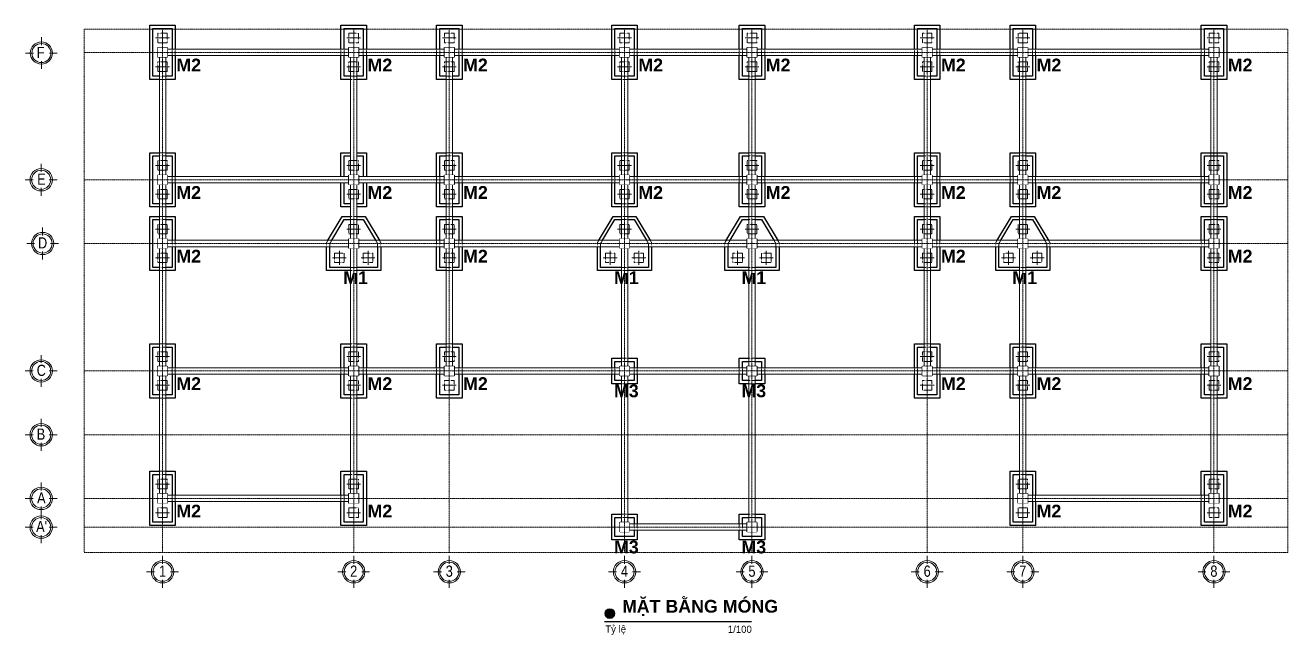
# Model space of a CAD drawing. Extents: x -79995 to 347433, y -157641 to 104789.
# Drawn here: x 163919 to 203545, y 28209 to 47338 of the extents above; entities that cross this region are included whole.
import ezdxf
from ezdxf.enums import TextEntityAlignment as Align

# ---------------------------------------------------------------- set-up
doc = ezdxf.new("R2010")
doc.units = 0
doc.set_wipeout_variables(frame=1)
for name, pattern in [('ACAD_ISO02W100', [15, 12, -3]), ('ACAD_ISO10W100', [18, 12, -3, 0, -3]), ('HIDDEN2', [0.1875, 0.125, -0.0625])]:
    doc.linetypes.add(name, pattern=pattern)
for name, color, linetype, lineweight in [('00-DAM', 3, 'CONTINUOUS', 9), ('TEN TRUC', 3, 'CONTINUOUS', 18), ('TEXT NHỎ KC Dim - Ghi chú', 3, 'CONTINUOUS', 18), ('TRUC', 24, 'CONTINUOUS', 0), ('Wipout', 211, 'CONTINUOUS', 0)]:
    doc.layers.add(name, color=color, linetype=linetype, lineweight=lineweight)
for name, color, linetype in [('DIM', 1, 'CONTINUOUS'), ('TAGS', 60, 'CONTINUOUS'), ('TEXT', 7, 'CONTINUOUS')]:
    doc.layers.add(name, color=color, linetype=linetype)
doc.styles.add('SWISS-CONDENSE', font='')
doc.styles.add('VNI-HELVE-CONDENSEN', font='')
doc.styles.get('SWISS-CONDENSE').set_extended_font_data('VNI-Swiss-Condense')
doc.styles.get('VNI-HELVE-CONDENSEN').set_extended_font_data('VNI-Helve-Condense')

# ---------------------------------------------------------------- blocks, each defined once
blk = doc.blocks.new('A$C206177D3')
at = {"layer": 'TEN TRUC', "ltscale": 1000}
for p, q in [((-37, 240), (-37, 490)), ((-287, -10), (-537, -10)), ((-37, -510), (-37, -260)), ((463, -10), (213, -10))]:
    blk.add_line(p, q, dxfattribs=at)
blk.add_circle((-37, -10), 350, dxfattribs=at)
at = {"layer": 'TEN TRUC', "color": 254, "ltscale": 1000}
blk.add_circle((-37, -10), 300, dxfattribs=at)
blk = doc.blocks.new('A$C6ea54910')
at = {"layer": 'TEXT', "color": 7}
blk.add_lwpolyline([(0, 878), (493, 1700), (1207, 1700), (1700, 878), (1700, 0), (0, 0)], close=True, dxfattribs=at)
blk.add_lwpolyline([(100, 850), (550, 1600), (1150, 1600), (1600, 850), (1600, 100), (100, 100), (100, 850)], dxfattribs=at)
at = {"layer": 'TEXT', "color": 5}
blk.add_lwpolyline([(1000, 700), (700, 700), (700, 1000), (1000, 1000), (1000, 700)], dxfattribs=at)
at = {"layer": 'TEXT NHỎ KC Dim - Ghi chú'}
for p, q in [((633, 1300), (1067, 1300)), ((850, 1517), (850, 1083)), ((183, 400), (617, 400)), ((400, 617), (400, 183)), ((1083, 400), (1517, 400)), ((1300, 617), (1300, 183))]:
    blk.add_line(p, q, dxfattribs=at)
at = {"layer": 'TRUC', "linetype": 'ACAD_ISO02W100', "ltscale": 0.1}
for points in [[(1000, 1150), (700, 1150), (700, 1450), (1000, 1450), (1000, 1150)], [(550, 250), (250, 250), (250, 550), (550, 550), (550, 250)], [(1450, 250), (1150, 250), (1150, 550), (1450, 550), (1450, 250)]]:
    blk.add_lwpolyline(points, dxfattribs=at)
at = {"layer": 'TEXT', "color": 7, "insert": (520, -24), "char_height": 400, "attachment_point": 1, "style": 'SWISS-CONDENSE'}
blk.add_mtext('{\\fArial|b1|i0|c0|p34;M1}', dxfattribs=at)
blk = doc.blocks.new('A$Cb53110fc')
at = {"layer": 'TEXT', "color": 7}
blk.add_lwpolyline([(800, 0), (0, 0), (0, 1700), (800, 1700)], close=True, dxfattribs=at)
blk.add_lwpolyline([(700, 100), (100, 100), (100, 1600), (700, 1600), (700, 100)], dxfattribs=at)
at = {"layer": 'TEXT', "color": 5}
blk.add_lwpolyline([(550, 700), (250, 700), (250, 1000), (550, 1000), (550, 700)], dxfattribs=at)
at = {"layer": 'TEXT NHỎ KC Dim - Ghi chú'}
for p, q in [((183, 1300), (617, 1300)), ((400, 1517), (400, 1083)), ((183, 400), (617, 400)), ((400, 617), (400, 183))]:
    blk.add_line(p, q, dxfattribs=at)
at = {"layer": 'TRUC', "linetype": 'ACAD_ISO02W100', "ltscale": 0.1}
for points in [[(550, 1150), (250, 1150), (250, 1450), (550, 1450), (550, 1150)], [(550, 250), (250, 250), (250, 550), (550, 550), (550, 250)]]:
    blk.add_lwpolyline(points, dxfattribs=at)
at = {"layer": 'TEXT', "color": 7, "insert": (833, 652), "char_height": 400, "attachment_point": 1, "style": 'SWISS-CONDENSE'}
blk.add_mtext('{\\fArial|b1|i0|c0|p34;M2}', dxfattribs=at)
blk = doc.blocks.new('A$C3746546b')
at = {"layer": 'TEXT', "color": 7}
blk.add_lwpolyline([(0, 0), (0, 800), (800, 800), (800, 0)], close=True, dxfattribs=at)
blk.add_lwpolyline([(100, 100), (100, 700), (700, 700), (700, 100), (100, 100)], dxfattribs=at)
at = {"layer": 'TEXT', "color": 3, "linetype": 'HIDDEN2'}
blk.add_lwpolyline([(250, 250), (250, 550), (550, 550), (550, 250), (250, 250)], dxfattribs=at)
at = {"layer": 'TEXT NHỎ KC Dim - Ghi chú'}
for p, q in [((183, 400), (617, 400)), ((400, 617), (400, 183))]:
    blk.add_line(p, q, dxfattribs=at)
at = {"layer": 'TEXT', "color": 7, "insert": (69, -25), "char_height": 400, "attachment_point": 1, "style": 'SWISS-CONDENSE'}
blk.add_mtext('{\\fArial|b1|i0|c0|p34;M3}', dxfattribs=at)
blk = doc.blocks.new('A$C2fe1191a')
for points in [[(391, 1850), (591, 1850), (591, 1624), (391, 1624)], [(267, 1025), (0, 1025), (0, 825), (265, 825)], [(716, 1025), (983, 1025), (983, 825), (718, 825)], [(391, 0), (591, 0), (591, 227), (391, 227)]]:
    blk.add_wipeout(points).dxf.layer = 'Wipout'
blk = doc.blocks.new('A$Cb1a5ad80')
for points in [[(863, 1850), (1063, 1850), (1063, 1624), (863, 1624)], [(267, 1025), (0, 1025), (0, 825), (265, 825)], [(1604, 1025), (1871, 1025), (1871, 825), (1606, 825)], [(863, 0), (1063, 0), (1063, 227), (863, 227)]]:
    blk.add_wipeout(points).dxf.layer = 'Wipout'
blk = doc.blocks.new('A$C9e902b41')
for points in [[(267, 521), (0, 521), (0, 321), (265, 321)], [(716, 521), (983, 521), (983, 321), (718, 321)]]:
    blk.add_wipeout(points).dxf.layer = 'Wipout'
for points in [[(391, 893), (591, 893), (591, 667), (391, 667)], [(391, 1), (591, 0), (591, 159), (391, 159)]]:
    blk.add_wipeout(points).dxf.layer = 'Wipout'
blk = doc.blocks.new('A$C67db954c')
at = {"layer": 'TRUC', "linetype": 'ACAD_ISO02W100', "ltscale": 0.1}
for p, q in [((300, 1700), (500, 1700)), ((500, 1600), (300, 1600)), ((0, 950), (0, 750)), ((100, 950), (100, 750)), ((700, 950), (700, 750)), ((800, 950), (800, 750)), ((500, 100), (300, 100)), ((300, 0), (500, 0))]:
    blk.add_line(p, q, dxfattribs=at)
blk = doc.blocks.new('A$C31302794')
at = {"layer": 'TRUC', "linetype": 'ACAD_ISO02W100', "ltscale": 0.1}
for p, q in [((750, 1700), (950, 1700)), ((950, 1600), (750, 1600)), ((43, 950), (0, 878)), ((0, 878), (0, 750)), ((160, 950), (100, 850)), ((100, 850), (100, 750)), ((1540, 950), (1600, 850)), ((1600, 850), (1600, 750)), ((1657, 950), (1700, 878)), ((1700, 878), (1700, 750)), ((950, 100), (750, 100)), ((750, 0), (950, 0))]:
    blk.add_line(p, q, dxfattribs=at)

msp = doc.modelspace()

# ---------------------------------------------------------------- hatches: boundary and pattern name
at = {"layer": 'DIM', "linetype": 'ByBlock'}
msp.add_hatch(color=1, dxfattribs=at).paths.add_polyline_path([(182372.614, 28872.134, 1), (182163.574, 28872.134, 1)])

# ---------------------------------------------------------------- linework, layer by layer
at = {"layer": '00-DAM'}
for p, q in [((168128.219, 42587.966), (168128.219, 42487.966)), ((168128.219, 42387.966), (168128.219, 42487.966)), ((201328.219, 42587.966), (201328.219, 42487.966)), ((201328.219, 42387.966), (201328.219, 42487.966)), ((168128.219, 40587.966), (168128.219, 40487.966)), ((168128.219, 40387.966), (168128.219, 40487.966)), ((201328.219, 40587.966), (201328.219, 40487.966)), ((201328.219, 40387.966), (201328.219, 40487.966)), ((168128.219, 36587.966), (168128.219, 36487.966)), ((168128.219, 36387.966), (168128.219, 36487.966)), ((201328.219, 36587.966), (201328.219, 36487.966)), ((201328.219, 36387.966), (201328.219, 36487.966)), ((168128.219, 32587.966), (168128.219, 32487.966)), ((168128.219, 32387.966), (168128.219, 32487.966)), ((168128.219, 32387.966), (168228.219, 32387.966))]:
    msp.add_line(p, q, dxfattribs=at)
at = {"layer": 'TEXT', "color": 7}
for points in [[(195628.219, 45637.966), (194828.219, 45637.966), (194828.219, 47337.966), (195628.219, 47337.966)], [(201628.219, 39637.966), (200828.219, 39637.966), (200828.219, 41337.966), (201628.219, 41337.966)]]:
    msp.add_lwpolyline(points, close=True, dxfattribs=at)
for points in [[(195528.219, 45737.966), (194928.219, 45737.966), (194928.219, 47237.966), (195528.219, 47237.966), (195528.219, 45737.966)], [(201528.219, 39737.966), (200928.219, 39737.966), (200928.219, 41237.966), (201528.219, 41237.966), (201528.219, 39737.966)]]:
    msp.add_lwpolyline(points, dxfattribs=at)
at = {"layer": 'TEXT', "color": 5}
for points in [[(195378.219, 46337.966), (195078.219, 46337.966), (195078.219, 46637.966), (195378.219, 46637.966), (195378.219, 46337.966)], [(201378.219, 40337.966), (201078.219, 40337.966), (201078.219, 40637.966), (201378.219, 40637.966), (201378.219, 40337.966)]]:
    msp.add_lwpolyline(points, dxfattribs=at)
at = {"layer": 'TEXT', "color": 7, "linetype": 'ByBlock', "const_width": 48.75}
msp.add_lwpolyline([(186713.942, 28620.367), (183282.309, 28620.367), (186713.942, 28620.367), (182098.105, 28620.367)], dxfattribs=at)
at = {"layer": 'TEXT', "color": 7, "linetype": 'ByBlock'}
for radius in [150.491, 133.77, 104.52]:
    msp.add_circle((182268.094, 28872.134), radius, dxfattribs=at)
at = {"layer": 'TEXT NHỎ KC Dim - Ghi chú'}
for p, q in [((195228.219, 47154.694), (195228.219, 46721.238)), ((195011.491, 46937.966), (195444.948, 46937.966)), ((195011.491, 46037.966), (195444.948, 46037.966)), ((195228.219, 46254.694), (195228.219, 45821.238)), ((201011.491, 40937.966), (201444.948, 40937.966)), ((201228.219, 41154.694), (201228.219, 40721.238)), ((201011.491, 40037.966), (201444.948, 40037.966)), ((201228.219, 40254.694), (201228.219, 39821.238))]:
    msp.add_line(p, q, dxfattribs=at)
at = {"layer": 'TRUC', "linetype": 'ACAD_ISO02W100', "ltscale": 0.1}
for p, q in [((201128.219, 43337.966), (201328.219, 43337.966)), ((201328.219, 43237.966), (201128.219, 43237.966)), ((182328.219, 31687.966), (182328.219, 31487.966)), ((187128.219, 31687.966), (187128.219, 31487.966)), ((182628.219, 31187.966), (182828.219, 31187.966)), ((186628.219, 31187.966), (186828.219, 31187.966))]:
    msp.add_line(p, q, dxfattribs=at)
for points in [[(195378.219, 46787.966), (195078.219, 46787.966), (195078.219, 47087.966), (195378.219, 47087.966), (195378.219, 46787.966)], [(195378.219, 45887.966), (195078.219, 45887.966), (195078.219, 46187.966), (195378.219, 46187.966), (195378.219, 45887.966)], [(201378.219, 40787.966), (201078.219, 40787.966), (201078.219, 41087.966), (201378.219, 41087.966), (201378.219, 40787.966)], [(201378.219, 39887.966), (201078.219, 39887.966), (201078.219, 40187.966), (201378.219, 40187.966), (201378.219, 39887.966)]]:
    msp.add_lwpolyline(points, dxfattribs=at)
at = {"layer": 'TRUC', "linetype": 'ACAD_ISO10W100', "ltscale": 0.2}
msp.add_lwpolyline([(165774.235, 34487.966), (203544.547, 34487.966)], dxfattribs=at)

# ---------------------------------------------------------------- block references
at = {"layer": 'TAGS', "ltscale": 1000}
ref = msp.add_blockref('A$C206177D3', (164388.736, 46475.49), dxfattribs=dict(at, xscale=-1))
ref.add_attrib('A', 'F', dxfattribs={"color": 7, "ltscale": 1000, "height": 350, "style": 'VNI-HELVE-CONDENSEN'}).set_placement((164402.774, 46309.852), align=Align.CENTER)
ref = msp.add_blockref('A$C206177D3', (164382.552, 42497.82), dxfattribs=dict(at, xscale=-1))
ref.add_attrib('A', 'E', dxfattribs={"color": 7, "ltscale": 1000, "height": 350, "style": 'VNI-HELVE-CONDENSEN'}).set_placement((164425.523, 42332.182), align=Align.CENTER)
ref = msp.add_blockref('A$C206177D3', (164427.387, 40497.784), dxfattribs=dict(at, xscale=-1))
ref.add_attrib('A', 'D', dxfattribs={"color": 7, "ltscale": 1000, "height": 350, "style": 'VNI-HELVE-CONDENSEN'}).set_placement((164462.891, 40332.146), align=Align.CENTER)
ref = msp.add_blockref('A$C206177D3', (164383.11, 36497.82), dxfattribs=dict(at, xscale=-1))
ref.add_attrib('A', 'C', dxfattribs={"color": 7, "ltscale": 1000, "height": 350, "style": 'VNI-HELVE-CONDENSEN'}).set_placement((164424.214, 36332.181), align=Align.CENTER)
ref = msp.add_blockref('A$C206177D3', (164383.11, 34495.774), dxfattribs=dict(at, xscale=-1))
ref.add_attrib('A', 'B', dxfattribs={"color": 7, "ltscale": 1000, "height": 350, "style": 'VNI-HELVE-CONDENSEN'}).set_placement((164412.081, 34330.136), align=Align.CENTER)
ref = msp.add_blockref('A$C206177D3', (164383.11, 32495.774), dxfattribs=dict(at, xscale=-1))
ref.add_attrib('A', 'A', dxfattribs={"color": 7, "ltscale": 1000, "height": 350, "style": 'VNI-HELVE-CONDENSEN'}).set_placement((164424.214, 32330.136), align=Align.CENTER)
ref = msp.add_blockref('A$C206177D3', (164383.11, 31595.774), dxfattribs=dict(at, xscale=-1))
ref.add_attrib('A', "A'", dxfattribs={"color": 7, "ltscale": 1000, "height": 350, "style": 'VNI-HELVE-CONDENSEN'}).set_placement((164433.287, 31430.136), align=Align.CENTER)
ref = msp.add_blockref('A$C206177D3', (168266.041, 30195.148), dxfattribs=at)
ref.add_attrib('A', '1', dxfattribs={"color": 7, "ltscale": 1000, "height": 350, "style": 'VNI-HELVE-CONDENSEN'}).set_placement((168227.737, 30029.51), align=Align.CENTER)
ref = msp.add_blockref('A$C206177D3', (174266.041, 30195.148), dxfattribs=at)
ref.add_attrib('A', '2', dxfattribs={"color": 7, "ltscale": 1000, "height": 350, "style": 'VNI-HELVE-CONDENSEN'}).set_placement((174227.737, 30029.51), align=Align.CENTER)
ref = msp.add_blockref('A$C206177D3', (177266.041, 30195.148), dxfattribs=at)
ref.add_attrib('A', '3', dxfattribs={"color": 7, "ltscale": 1000, "height": 350, "style": 'VNI-HELVE-CONDENSEN'}).set_placement((177227.737, 30029.51), align=Align.CENTER)
ref = msp.add_blockref('A$C206177D3', (182766.041, 30195.148), dxfattribs=at)
ref.add_attrib('A', '4', dxfattribs={"color": 7, "ltscale": 1000, "height": 350, "style": 'VNI-HELVE-CONDENSEN'}).set_placement((182727.737, 30029.51), align=Align.CENTER)
ref = msp.add_blockref('A$C206177D3', (186766.041, 30195.148), dxfattribs=at)
ref.add_attrib('A', '5', dxfattribs={"color": 7, "ltscale": 1000, "height": 350, "style": 'VNI-HELVE-CONDENSEN'}).set_placement((186727.737, 30029.51), align=Align.CENTER)
ref = msp.add_blockref('A$C206177D3', (192266.041, 30195.148), dxfattribs=at)
ref.add_attrib('A', '6', dxfattribs={"color": 7, "ltscale": 1000, "height": 350, "style": 'VNI-HELVE-CONDENSEN'}).set_placement((192227.737, 30029.51), align=Align.CENTER)
ref = msp.add_blockref('A$C206177D3', (195266.041, 30195.148), dxfattribs=at)
ref.add_attrib('A', '7', dxfattribs={"color": 7, "ltscale": 1000, "height": 350, "style": 'VNI-HELVE-CONDENSEN'}).set_placement((195227.737, 30029.51), align=Align.CENTER)
ref = msp.add_blockref('A$C206177D3', (201264.841, 30195.148), dxfattribs=at)
ref.add_attrib('A', '8', dxfattribs={"color": 7, "ltscale": 1000, "height": 350, "style": 'VNI-HELVE-CONDENSEN'}).set_placement((201226.537, 30029.51), align=Align.CENTER)
at = {"layer": 'TEXT NHỎ KC Dim - Ghi chú'}
for name, p in [('A$Cb53110fc', (167828.219, 45637.966)), ('A$Cb53110fc', (173828.219, 45637.966)), ('A$Cb53110fc', (176828.219, 45637.966)), ('A$Cb53110fc', (182328.219, 45637.966)), ('A$Cb53110fc', (186328.219, 45637.966)), ('A$Cb53110fc', (191828.219, 45637.966)), ('A$Cb53110fc', (200828.219, 45637.966)), ('A$Cb53110fc', (167828.219, 41637.966)), ('A$Cb53110fc', (173828.219, 41637.966)), ('A$Cb53110fc', (176828.219, 41637.966)), ('A$Cb53110fc', (182328.219, 41637.966)), ('A$Cb53110fc', (186328.219, 41637.966)), ('A$Cb53110fc', (191828.219, 41637.966)), ('A$Cb53110fc', (194828.219, 41637.966)), ('A$Cb53110fc', (200828.219, 41637.966)), ('A$Cb53110fc', (167828.219, 39637.966)), ('A$C6ea54910', (173378.219, 39637.966)), ('A$Cb53110fc', (176828.219, 39637.966)), ('A$C6ea54910', (181878.219, 39637.966)), ('A$C6ea54910', (185878.219, 39637.966)), ('A$Cb53110fc', (191828.219, 39637.966)), ('A$C6ea54910', (194378.219, 39637.966)), ('A$Cb53110fc', (167828.219, 35637.966)), ('A$Cb53110fc', (173828.219, 35637.966)), ('A$Cb53110fc', (176828.219, 35637.966)), ('A$Cb53110fc', (191828.219, 35637.966)), ('A$Cb53110fc', (194828.219, 35637.966)), ('A$Cb53110fc', (200828.219, 35637.966)), ('A$C3746546b', (182328.219, 36087.966)), ('A$C3746546b', (186328.219, 36087.966)), ('A$Cb53110fc', (167828.219, 31637.966)), ('A$Cb53110fc', (173828.219, 31637.966)), ('A$Cb53110fc', (194828.219, 31637.966)), ('A$Cb53110fc', (200828.219, 31637.966)), ('A$C3746546b', (182328.219, 31187.966)), ('A$C3746546b', (186328.219, 31187.966))]:
    msp.add_blockref(name, p, dxfattribs=at)

# ---------------------------------------------------------------- texts
at = {"layer": 'TEXT', "color": 7, "char_height": 400, "attachment_point": 1, "style": 'SWISS-CONDENSE'}
for s, insert in [('{\\fArial|b1|i0|c0|p34;M2}', (195661.309, 46290.419)), ('{\\fArial|b1|i0|c0|p34;M2}', (201661.309, 40290.419)), ('{\\fVNI-Avo|b1|i0|c0|p2;M\\fArial|b1|i0|c0|p34;ẶT BẰNG MÓNG}', (182666.082, 29302.611))]:
    msp.add_mtext(s, dxfattribs=dict(at, insert=insert))
at = {"layer": 'TEXT', "color": 7, "linetype": 'ByBlock', "char_height": 225, "attachment_point": 1, "style": 'SWISS-CONDENSE'}
for s, insert in [('{\\fVNI-Avo|b0|i0|c0|p2;Tyû leä}', (182125.126, 28501.5)), ('{\\fVNI-Avo|b0|i0|c0|p2;1/100}', (185970.223, 28491.527))]:
    msp.add_mtext(s, dxfattribs=dict(at, insert=insert))

# ---------------------------------------------------------------- next in the draw order: block references
at = {"layer": 'Wipout'}
for name, p in [('A$C2fe1191a', (173736.785, 41562.827)), ('A$C2fe1191a', (176736.785, 41562.827)), ('A$C2fe1191a', (182236.785, 41562.827)), ('A$C2fe1191a', (186236.785, 41562.827)), ('A$C2fe1191a', (191736.785, 41562.827)), ('A$C2fe1191a', (194736.785, 41562.827)), ('A$C2fe1191a', (173736.785, 35562.827)), ('A$C2fe1191a', (194736.785, 35562.827)), ('A$C9e902b41', (186236.785, 36066.713))]:
    msp.add_blockref(name, p, dxfattribs=at)

# ---------------------------------------------------------------- next in the draw order: wipeouts: each hides what was drawn before it
for points in [[(168452.919, 46587.966), (168719.654, 46587.966), (168719.654, 46387.966), (168454.828, 46387.966)], [(174003.519, 46587.966), (173736.785, 46587.966), (173736.785, 46387.966), (174001.61, 46387.966)], [(174452.919, 46587.966), (174719.654, 46587.966), (174719.654, 46387.966), (174454.828, 46387.966)], [(177003.519, 46587.966), (176736.785, 46587.966), (176736.785, 46387.966), (177001.61, 46387.966)], [(177452.919, 46587.966), (177719.654, 46587.966), (177719.654, 46387.966), (177454.828, 46387.966)], [(182503.519, 46587.966), (182236.785, 46587.966), (182236.785, 46387.966), (182501.61, 46387.966)], [(182952.919, 46587.966), (183219.654, 46587.966), (183219.654, 46387.966), (182954.828, 46387.966)], [(186503.519, 46587.966), (186236.785, 46587.966), (186236.785, 46387.966), (186501.61, 46387.966)], [(186952.919, 46587.966), (187219.654, 46587.966), (187219.654, 46387.966), (186954.828, 46387.966)], [(192003.519, 46587.966), (191736.785, 46587.966), (191736.785, 46387.966), (192001.61, 46387.966)], [(192452.919, 46587.966), (192719.654, 46587.966), (192719.654, 46387.966), (192454.828, 46387.966)], [(195003.519, 46587.966), (194736.785, 46587.966), (194736.785, 46387.966), (195001.61, 46387.966)], [(195452.919, 46587.966), (195719.654, 46587.966), (195719.654, 46387.966), (195454.828, 46387.966)], [(201003.519, 46587.966), (200736.785, 46587.966), (200736.785, 46387.966), (201001.61, 46387.966)], [(168128.219, 45562.827), (168328.219, 45562.827), (168328.219, 45789.344), (168128.219, 45789.344)], [(174128.219, 45562.827), (174328.219, 45562.827), (174328.219, 45789.344), (174128.219, 45789.344)], [(177128.219, 45562.827), (177328.219, 45562.827), (177328.219, 45789.344), (177128.219, 45789.344)], [(182628.219, 45562.827), (182828.219, 45562.827), (182828.219, 45789.344), (182628.219, 45789.344)], [(186628.219, 45562.827), (186828.219, 45562.827), (186828.219, 45789.344), (186628.219, 45789.344)], [(192128.219, 45562.827), (192328.219, 45562.827), (192328.219, 45789.344), (192128.219, 45789.344)], [(195128.219, 45562.827), (195328.219, 45562.827), (195328.219, 45789.344), (195128.219, 45789.344)], [(201128.219, 45562.827), (201328.219, 45562.827), (201328.219, 45789.344), (201128.219, 45789.344)], [(168128.219, 43413.105), (168328.219, 43413.105), (168328.219, 43186.588), (168128.219, 43186.588)], [(168452.919, 42587.966), (168719.654, 42587.966), (168719.654, 42387.966), (168454.828, 42387.966)], [(201003.519, 42587.966), (200736.785, 42587.966), (200736.785, 42387.966), (201001.61, 42387.966)], [(168128.219, 41562.827), (168328.219, 41562.827), (168328.219, 41789.344), (168128.219, 41789.344)], [(201128.219, 41413.105), (201328.219, 41413.105), (201328.219, 41186.588), (201128.219, 41186.588)], [(168452.919, 40587.966), (168719.654, 40587.966), (168719.654, 40387.966), (168454.828, 40387.966)], [(173532.277, 40587.966), (173265.543, 40587.966), (173265.543, 40387.966), (173530.368, 40387.966)], [(174869.726, 40587.966), (175136.461, 40587.966), (175136.461, 40387.966), (174871.635, 40387.966)], [(201003.519, 40587.966), (200736.785, 40587.966), (200736.785, 40387.966), (201001.61, 40387.966)], [(168128.219, 39562.827), (168328.219, 39562.827), (168328.219, 39789.344), (168128.219, 39789.344)], [(174128.219, 39562.827), (174328.219, 39562.827), (174328.219, 39789.344), (174128.219, 39789.344)], [(201128.219, 39562.827), (201328.219, 39562.827), (201328.219, 39789.344), (201128.219, 39789.344)], [(168128.219, 37413.105), (168328.219, 37413.105), (168328.219, 37186.588), (168128.219, 37186.588)], [(177128.219, 37413.105), (177328.219, 37413.105), (177328.219, 37186.588), (177128.219, 37186.588)], [(192128.219, 37413.105), (192328.219, 37413.105), (192328.219, 37186.588), (192128.219, 37186.588)], [(201128.219, 37413.105), (201328.219, 37413.105), (201328.219, 37186.588), (201128.219, 37186.588)], [(168452.919, 36587.966), (168719.654, 36587.966), (168719.654, 36387.966), (168454.828, 36387.966)], [(177003.519, 36587.966), (176736.785, 36587.966), (176736.785, 36387.966), (177001.61, 36387.966)], [(177452.919, 36587.966), (177719.654, 36587.966), (177719.654, 36387.966), (177454.828, 36387.966)], [(182503.519, 36587.966), (182236.785, 36587.966), (182236.785, 36387.966), (182501.61, 36387.966)], [(182952.919, 36587.966), (183219.654, 36587.966), (183219.654, 36387.966), (182954.828, 36387.966)], [(192003.519, 36587.966), (191736.785, 36587.966), (191736.785, 36387.966), (192001.61, 36387.966)], [(192452.919, 36587.966), (192719.654, 36587.966), (192719.654, 36387.966), (192454.828, 36387.966)], [(201003.519, 36587.966), (200736.785, 36587.966), (200736.785, 36387.966), (201001.61, 36387.966)], [(168128.219, 35562.827), (168328.219, 35562.827), (168328.219, 35789.344), (168128.219, 35789.344)], [(201128.219, 35562.827), (201328.219, 35562.827), (201328.219, 35789.344), (201128.219, 35789.344)], [(168128.219, 33413.105), (168328.219, 33413.105), (168328.219, 33186.588), (168128.219, 33186.588)], [(174128.219, 33413.105), (174328.219, 33413.105), (174328.219, 33186.588), (174128.219, 33186.588)], [(195128.219, 33413.105), (195328.219, 33413.105), (195328.219, 33186.588), (195128.219, 33186.588)], [(201128.219, 33413.105), (201328.219, 33413.105), (201328.219, 33186.588), (201128.219, 33186.588)], [(168452.919, 32587.966), (168719.654, 32587.966), (168719.654, 32387.966), (168454.828, 32387.966)], [(174003.519, 32587.966), (173736.785, 32587.966), (173736.785, 32387.966), (174001.61, 32387.966)], [(195452.919, 32587.966), (195719.654, 32587.966), (195719.654, 32387.966), (195454.828, 32387.966)], [(201003.519, 32587.966), (200736.785, 32587.966), (200736.785, 32387.966), (201001.61, 32387.966)], [(182952.919, 31687.966), (183219.654, 31687.966), (183219.654, 31487.966), (182954.828, 31487.966)], [(186503.519, 31687.966), (186236.785, 31687.966), (186236.785, 31487.966), (186501.61, 31487.966)]]:
    msp.add_wipeout(points).dxf.layer = 'Wipout'

# ---------------------------------------------------------------- next in the draw order: linework, layer by layer
at = {"layer": '00-DAM'}
for p, q in [((201328.219, 46587.966), (168128.219, 46587.966)), ((201128.219, 46387.966), (168328.219, 46387.966)), ((174128.219, 46587.966), (174228.219, 46587.966)), ((174328.219, 46587.966), (174228.219, 46587.966)), ((177128.219, 46587.966), (177228.219, 46587.966)), ((177328.219, 46587.966), (177228.219, 46587.966)), ((182628.219, 46587.966), (182728.219, 46587.966)), ((182828.219, 46587.966), (182728.219, 46587.966)), ((186628.219, 46587.966), (186728.219, 46587.966)), ((186828.219, 46587.966), (186728.219, 46587.966)), ((192128.219, 46587.966), (192228.219, 46587.966)), ((192328.219, 46587.966), (192228.219, 46587.966)), ((195128.219, 46587.966), (195228.219, 46587.966)), ((195328.219, 46587.966), (195228.219, 46587.966)), ((168128.219, 42587.966), (201328.219, 42587.966)), ((168128.219, 42387.966), (201328.219, 42387.966)), ((168128.219, 36587.966), (174328.219, 36587.966)), ((174128.219, 32587.966), (174128.219, 36587.966)), ((174328.219, 36587.966), (174328.219, 36487.966)), ((174328.219, 36387.966), (174328.219, 36487.966)), ((186628.219, 36587.966), (195328.219, 36587.966)), ((186828.219, 36587.966), (186828.219, 36487.966)), ((186828.219, 36387.966), (186828.219, 36487.966)), ((195128.219, 36587.966), (195128.219, 36487.966)), ((195128.219, 36587.966), (201328.219, 36587.966)), ((195128.219, 36387.966), (195128.219, 36487.966)), ((195328.219, 36587.966), (195328.219, 32587.966)), ((168128.219, 36387.966), (174328.219, 36387.966)), ((174128.219, 36387.966), (174228.219, 36387.966)), ((174328.219, 36387.966), (174228.219, 36387.966)), ((174328.219, 32387.966), (174328.219, 36387.966)), ((177128.219, 36387.966), (177228.219, 36387.966)), ((177328.219, 36387.966), (177228.219, 36387.966)), ((186628.219, 36387.966), (186728.219, 36387.966)), ((186828.219, 36387.966), (186728.219, 36387.966)), ((186828.219, 36387.966), (195128.219, 36387.966)), ((192128.219, 36387.966), (192228.219, 36387.966)), ((192328.219, 36387.966), (192228.219, 36387.966)), ((195128.219, 36387.966), (195128.219, 32387.966)), ((195128.219, 36387.966), (195228.219, 36387.966)), ((195128.219, 36387.966), (201328.219, 36387.966)), ((195328.219, 36387.966), (195228.219, 36387.966)), ((168128.219, 32587.966), (174128.219, 32587.966)), ((195328.219, 32587.966), (201128.219, 32587.966)), ((168128.219, 32387.966), (174328.219, 32387.966)), ((168328.219, 32387.966), (168228.219, 32387.966)), ((195128.219, 32387.966), (201328.219, 32387.966)), ((182628.219, 31487.966), (186828.219, 31487.966))]:
    msp.add_line(p, q, dxfattribs=at)
at = {"layer": 'TRUC', "linetype": 'ACAD_ISO02W100', "ltscale": 0.1}
for p, q in [((168528.219, 46587.966), (168528.219, 46387.966)), ((168628.219, 46587.966), (168628.219, 46387.966)), ((173828.219, 46587.966), (173828.219, 46387.966)), ((174628.219, 46587.966), (174628.219, 46387.966)), ((176828.219, 46587.966), (176828.219, 46387.966)), ((177628.219, 46587.966), (177628.219, 46387.966)), ((182328.219, 46587.966), (182328.219, 46387.966)), ((183128.219, 46587.966), (183128.219, 46387.966)), ((186328.219, 46587.966), (186328.219, 46387.966)), ((187128.219, 46587.966), (187128.219, 46387.966)), ((191828.219, 46587.966), (191828.219, 46387.966)), ((192628.219, 46587.966), (192628.219, 46387.966)), ((194828.219, 46587.966), (194828.219, 46387.966)), ((195628.219, 46587.966), (195628.219, 46387.966)), ((200828.219, 46587.966), (200828.219, 46387.966)), ((168328.219, 45737.966), (168128.219, 45737.966)), ((168128.219, 45637.966), (168328.219, 45637.966)), ((174328.219, 45737.966), (174128.219, 45737.966)), ((174128.219, 45637.966), (174328.219, 45637.966)), ((177328.219, 45737.966), (177128.219, 45737.966)), ((177128.219, 45637.966), (177328.219, 45637.966)), ((182828.219, 45737.966), (182628.219, 45737.966)), ((182628.219, 45637.966), (182828.219, 45637.966)), ((186828.219, 45737.966), (186628.219, 45737.966)), ((186628.219, 45637.966), (186828.219, 45637.966)), ((192328.219, 45737.966), (192128.219, 45737.966)), ((192128.219, 45637.966), (192328.219, 45637.966)), ((195328.219, 45737.966), (195128.219, 45737.966)), ((195128.219, 45637.966), (195328.219, 45637.966)), ((201328.219, 45737.966), (201128.219, 45737.966)), ((201128.219, 45637.966), (201328.219, 45637.966)), ((168128.219, 43337.966), (168328.219, 43337.966)), ((168328.219, 43237.966), (168128.219, 43237.966)), ((168628.219, 42587.966), (168628.219, 42387.966)), ((200828.219, 42587.966), (200828.219, 42387.966)), ((168328.219, 41737.966), (168128.219, 41737.966)), ((168128.219, 41637.966), (168328.219, 41637.966)), ((201128.219, 41337.966), (201328.219, 41337.966)), ((201328.219, 41237.966), (201128.219, 41237.966)), ((168628.219, 40587.966), (168628.219, 40387.966)), ((200828.219, 40587.966), (200828.219, 40387.966)), ((168328.219, 39737.966), (168128.219, 39737.966)), ((168128.219, 39637.966), (168328.219, 39637.966)), ((201328.219, 39737.966), (201128.219, 39737.966)), ((201128.219, 39637.966), (201328.219, 39637.966)), ((168128.219, 37337.966), (168328.219, 37337.966)), ((174128.219, 37337.966), (174328.219, 37337.966)), ((177128.219, 37337.966), (177328.219, 37337.966)), ((192128.219, 37337.966), (192328.219, 37337.966)), ((201128.219, 37337.966), (201328.219, 37337.966)), ((168328.219, 37237.966), (168128.219, 37237.966)), ((174328.219, 37237.966), (174128.219, 37237.966)), ((177328.219, 37237.966), (177128.219, 37237.966)), ((186828.219, 36887.966), (186628.219, 36887.966)), ((192328.219, 37237.966), (192128.219, 37237.966)), ((201328.219, 37237.966), (201128.219, 37237.966)), ((168628.219, 36587.966), (168628.219, 36387.966)), ((173828.219, 36587.966), (173828.219, 36387.966)), ((174628.219, 36587.966), (174628.219, 36387.966)), ((176828.219, 36587.966), (176828.219, 36387.966)), ((177628.219, 36587.966), (177628.219, 36387.966)), ((182328.219, 36587.966), (182328.219, 36387.966)), ((183128.219, 36587.966), (183128.219, 36387.966)), ((186328.219, 36587.966), (186328.219, 36387.966)), ((187128.219, 36587.966), (187128.219, 36387.966)), ((191828.219, 36587.966), (191828.219, 36387.966)), ((192628.219, 36587.966), (192628.219, 36387.966)), ((200828.219, 36587.966), (200828.219, 36387.966)), ((186628.219, 36087.966), (186828.219, 36087.966)), ((168328.219, 35737.966), (168128.219, 35737.966)), ((174328.219, 35737.966), (174128.219, 35737.966)), ((201328.219, 35737.966), (201128.219, 35737.966)), ((168128.219, 35637.966), (168328.219, 35637.966)), ((174128.219, 35637.966), (174328.219, 35637.966)), ((201128.219, 35637.966), (201328.219, 35637.966)), ((168128.219, 33337.966), (168328.219, 33337.966)), ((174328.219, 33337.966), (174128.219, 33337.966)), ((195128.219, 33337.966), (195328.219, 33337.966)), ((201128.219, 33337.966), (201328.219, 33337.966)), ((168328.219, 33237.966), (168128.219, 33237.966)), ((174128.219, 33237.966), (174328.219, 33237.966)), ((195328.219, 33237.966), (195128.219, 33237.966)), ((201328.219, 33237.966), (201128.219, 33237.966)), ((168628.219, 32587.966), (168628.219, 32387.966)), ((173828.219, 32587.966), (173828.219, 32387.966)), ((195628.219, 32587.966), (195628.219, 32387.966)), ((200828.219, 32587.966), (200828.219, 32387.966)), ((183128.219, 31687.966), (183128.219, 31487.966)), ((186328.219, 31687.966), (186328.219, 31487.966))]:
    msp.add_line(p, q, dxfattribs=at)

# ---------------------------------------------------------------- next in the draw order: block references
at = {"layer": 'Wipout'}
for name, p in [('A$C2fe1191a', (176736.785, 39562.827)), ('A$Cb1a5ad80', (181765.543, 39562.827)), ('A$Cb1a5ad80', (185765.543, 39562.827)), ('A$C2fe1191a', (191736.785, 39562.827)), ('A$Cb1a5ad80', (194265.543, 39562.827))]:
    msp.add_blockref(name, p, dxfattribs=at)

# ---------------------------------------------------------------- next in the draw order: wipeouts: each hides what was drawn before it
for points in [[(201128.219, 41562.827), (201328.219, 41562.827), (201328.219, 41789.344), (201128.219, 41789.344)], [(168128.219, 41413.105), (168328.219, 41413.105), (168328.219, 41186.588), (168128.219, 41186.588)], [(174128.219, 41413.105), (174328.219, 41413.105), (174328.219, 41186.588), (174128.219, 41186.588)], [(182628.219, 36959.933), (182828.219, 36959.933), (182828.219, 36733.416), (182628.219, 36733.416)], [(182628.219, 36067.665), (182828.219, 36066.713), (182828.219, 36226.161), (182628.219, 36226.161)], [(182628.219, 32059.933), (182828.219, 32059.933), (182828.219, 31833.416), (182628.219, 31833.416)], [(186628.219, 32059.933), (186828.219, 32059.933), (186828.219, 31833.416), (186628.219, 31833.416)]]:
    msp.add_wipeout(points).dxf.layer = 'Wipout'

# ---------------------------------------------------------------- next in the draw order: linework, layer by layer
at = {"layer": '00-DAM'}
for p, q in [((168128.219, 46587.966), (168128.219, 32387.966)), ((168328.219, 46387.966), (168328.219, 32387.966)), ((174128.219, 46587.966), (174128.219, 36387.966)), ((174328.219, 46587.966), (174328.219, 36387.966)), ((177128.219, 46587.966), (177128.219, 36387.966)), ((177328.219, 46587.966), (177328.219, 36387.966)), ((182628.219, 46587.966), (182628.219, 36387.966)), ((182828.219, 46587.966), (182828.219, 36387.966)), ((186628.219, 46587.966), (186628.219, 36387.966)), ((186828.219, 46587.966), (186828.219, 36387.966)), ((192128.219, 46587.966), (192128.219, 36387.966)), ((192328.219, 46587.966), (192328.219, 36387.966)), ((195128.219, 46587.966), (195128.219, 36387.966)), ((195328.219, 46587.966), (195328.219, 36387.966)), ((201128.219, 32587.966), (201128.219, 46387.966)), ((201328.219, 32387.966), (201328.219, 46587.966)), ((168128.219, 40587.966), (201328.219, 40587.966)), ((168128.219, 40387.966), (201328.219, 40387.966)), ((174128.219, 36587.966), (182828.219, 36587.966)), ((182628.219, 36587.966), (182628.219, 36487.966)), ((182628.219, 36587.966), (186828.219, 36587.966)), ((182628.219, 36387.966), (182628.219, 36487.966)), ((182828.219, 36587.966), (182828.219, 31687.966)), ((186628.219, 31687.966), (186628.219, 36587.966)), ((174328.219, 36387.966), (182628.219, 36387.966)), ((182628.219, 36387.966), (182628.219, 31487.966)), ((182628.219, 36387.966), (182728.219, 36387.966)), ((182628.219, 36387.966), (186828.219, 36387.966)), ((182828.219, 36387.966), (182728.219, 36387.966)), ((186828.219, 31487.966), (186828.219, 36387.966)), ((182828.219, 31687.966), (186628.219, 31687.966))]:
    msp.add_line(p, q, dxfattribs=at)
at = {"layer": 'TRUC', "linetype": 'ACAD_ISO02W100', "ltscale": 0.1}
for p, q in [((201328.219, 41737.966), (201128.219, 41737.966)), ((201128.219, 41637.966), (201328.219, 41637.966)), ((168128.219, 41337.966), (168328.219, 41337.966)), ((168328.219, 41237.966), (168128.219, 41237.966)), ((182628.219, 41337.966), (182828.219, 41337.966)), ((182828.219, 41237.966), (182628.219, 41237.966)), ((182828.219, 39737.966), (182628.219, 39737.966)), ((182628.219, 39637.966), (182828.219, 39637.966)), ((182828.219, 36887.966), (182628.219, 36887.966)), ((182628.219, 36087.966), (182828.219, 36087.966)), ((182828.219, 31987.966), (182628.219, 31987.966)), ((186828.219, 31987.966), (186628.219, 31987.966))]:
    msp.add_line(p, q, dxfattribs=at)

# ---------------------------------------------------------------- next in the draw order: wipeouts: each hides what was drawn before it
for points in [[(174078.219, 32637.966), (174378.219, 32637.966), (174378.219, 32337.966), (174078.219, 32337.966)], [(195078.219, 32637.966), (195378.219, 32637.966), (195378.219, 32337.966), (195078.219, 32337.966)]]:
    msp.add_wipeout(points).dxf.layer = 'Wipout'

# ---------------------------------------------------------------- next in the draw order: linework, layer by layer
for p, q in [((173928.219, 32587.966), (173928.219, 32387.966)), ((195528.219, 32587.966), (195528.219, 32387.966))]:
    msp.add_line(p, q, dxfattribs=at)

# ---------------------------------------------------------------- next in the draw order: wipeouts: each hides what was drawn before it
for points in [[(168078.219, 46637.966), (168378.219, 46637.966), (168378.219, 46337.966), (168078.219, 46337.966)], [(174078.219, 46637.966), (174378.219, 46637.966), (174378.219, 46337.966), (174078.219, 46337.966)], [(177078.219, 46637.966), (177378.219, 46637.966), (177378.219, 46337.966), (177078.219, 46337.966)], [(182578.219, 46637.966), (182878.219, 46637.966), (182878.219, 46337.966), (182578.219, 46337.966)], [(186578.219, 46637.966), (186878.219, 46637.966), (186878.219, 46337.966), (186578.219, 46337.966)], [(192078.219, 46637.966), (192378.219, 46637.966), (192378.219, 46337.966), (192078.219, 46337.966)], [(195078.219, 46637.966), (195378.219, 46637.966), (195378.219, 46337.966), (195078.219, 46337.966)], [(201078.219, 46637.966), (201378.219, 46637.966), (201378.219, 46337.966), (201078.219, 46337.966)], [(168078.219, 42637.966), (168378.219, 42637.966), (168378.219, 42337.966), (168078.219, 42337.966)], [(174078.219, 42637.966), (174378.219, 42637.966), (174378.219, 42337.966), (174078.219, 42337.966)], [(177078.219, 42637.966), (177378.219, 42637.966), (177378.219, 42337.966), (177078.219, 42337.966)], [(182578.219, 42637.966), (182878.219, 42637.966), (182878.219, 42337.966), (182578.219, 42337.966)], [(186578.219, 42637.966), (186878.219, 42637.966), (186878.219, 42337.966), (186578.219, 42337.966)], [(192078.219, 42637.966), (192378.219, 42637.966), (192378.219, 42337.966), (192078.219, 42337.966)], [(195078.219, 42637.966), (195378.219, 42637.966), (195378.219, 42337.966), (195078.219, 42337.966)], [(201078.219, 42637.966), (201378.219, 42637.966), (201378.219, 42337.966), (201078.219, 42337.966)], [(168078.219, 40637.966), (168378.219, 40637.966), (168378.219, 40337.966), (168078.219, 40337.966)], [(174078.219, 40637.966), (174378.219, 40637.966), (174378.219, 40337.966), (174078.219, 40337.966)], [(177078.219, 40637.966), (177378.219, 40637.966), (177378.219, 40337.966), (177078.219, 40337.966)], [(182578.219, 40637.966), (182878.219, 40637.966), (182878.219, 40337.966), (182578.219, 40337.966)], [(186578.219, 40637.966), (186878.219, 40637.966), (186878.219, 40337.966), (186578.219, 40337.966)], [(192078.219, 40637.966), (192378.219, 40637.966), (192378.219, 40337.966), (192078.219, 40337.966)], [(195078.219, 40637.966), (195378.219, 40637.966), (195378.219, 40337.966), (195078.219, 40337.966)], [(201078.219, 40637.966), (201378.219, 40637.966), (201378.219, 40337.966), (201078.219, 40337.966)], [(168078.219, 36637.966), (168378.219, 36637.966), (168378.219, 36337.966), (168078.219, 36337.966)], [(174078.219, 36637.966), (174378.219, 36637.966), (174378.219, 36337.966), (174078.219, 36337.966)], [(177078.219, 36637.966), (177378.219, 36637.966), (177378.219, 36337.966), (177078.219, 36337.966)], [(182578.219, 36637.966), (182878.219, 36637.966), (182878.219, 36337.966), (182578.219, 36337.966)], [(186578.219, 36637.966), (186878.219, 36637.966), (186878.219, 36337.966), (186578.219, 36337.966)], [(192078.219, 36637.966), (192378.219, 36637.966), (192378.219, 36337.966), (192078.219, 36337.966)], [(195078.219, 36637.966), (195378.219, 36637.966), (195378.219, 36337.966), (195078.219, 36337.966)], [(201078.219, 36637.966), (201378.219, 36637.966), (201378.219, 36337.966), (201078.219, 36337.966)], [(168078.219, 32637.966), (168378.219, 32637.966), (168378.219, 32337.966), (168078.219, 32337.966)], [(201078.219, 32637.966), (201378.219, 32637.966), (201378.219, 32337.966), (201078.219, 32337.966)], [(182578.219, 31737.966), (182878.219, 31737.966), (182878.219, 31437.966), (182578.219, 31437.966)], [(186578.219, 31737.966), (186878.219, 31737.966), (186878.219, 31437.966), (186578.219, 31437.966)]]:
    msp.add_wipeout(points).dxf.layer = 'Wipout'

# ---------------------------------------------------------------- next in the draw order: linework, layer by layer
for p, q in [((173928.219, 46587.966), (173928.219, 46387.966)), ((174528.219, 46587.966), (174528.219, 46387.966)), ((176928.219, 46587.966), (176928.219, 46387.966)), ((177528.219, 46587.966), (177528.219, 46387.966)), ((182428.219, 46587.966), (182428.219, 46387.966)), ((183028.219, 46587.966), (183028.219, 46387.966)), ((186428.219, 46587.966), (186428.219, 46387.966)), ((187028.219, 46587.966), (187028.219, 46387.966)), ((191928.219, 46587.966), (191928.219, 46387.966)), ((192528.219, 46587.966), (192528.219, 46387.966)), ((194928.219, 46587.966), (194928.219, 46387.966)), ((195528.219, 46587.966), (195528.219, 46387.966)), ((200928.219, 46587.966), (200928.219, 46387.966)), ((168528.219, 42587.966), (168528.219, 42387.966)), ((200928.219, 42587.966), (200928.219, 42387.966)), ((168528.219, 40587.966), (168528.219, 40387.966)), ((200928.219, 40587.966), (200928.219, 40387.966)), ((168528.219, 36587.966), (168528.219, 36387.966)), ((173928.219, 36587.966), (173928.219, 36387.966)), ((174528.219, 36587.966), (174528.219, 36387.966)), ((176928.219, 36587.966), (176928.219, 36387.966)), ((177528.219, 36587.966), (177528.219, 36387.966)), ((182428.219, 36587.966), (182428.219, 36387.966)), ((182628.219, 36787.966), (182828.219, 36787.966)), ((183028.219, 36587.966), (183028.219, 36387.966)), ((186428.219, 36587.966), (186428.219, 36387.966)), ((186628.219, 36787.966), (186828.219, 36787.966)), ((187028.219, 36587.966), (187028.219, 36387.966)), ((191928.219, 36587.966), (191928.219, 36387.966)), ((192528.219, 36587.966), (192528.219, 36387.966)), ((200928.219, 36587.966), (200928.219, 36387.966)), ((182828.219, 36187.966), (182628.219, 36187.966)), ((186828.219, 36187.966), (186628.219, 36187.966)), ((168528.219, 32587.966), (168528.219, 32387.966)), ((200928.219, 32587.966), (200928.219, 32387.966)), ((182628.219, 31887.966), (182828.219, 31887.966)), ((186628.219, 31887.966), (186828.219, 31887.966)), ((182428.219, 31687.966), (182428.219, 31487.966)), ((183028.219, 31687.966), (183028.219, 31487.966)), ((186428.219, 31687.966), (186428.219, 31487.966)), ((187028.219, 31687.966), (187028.219, 31487.966)), ((182828.219, 31287.966), (182628.219, 31287.966)), ((186828.219, 31287.966), (186628.219, 31287.966))]:
    msp.add_line(p, q, dxfattribs=at)
at = {"layer": 'TRUC', "linetype": 'ACAD_ISO10W100', "ltscale": 0.2}
msp.add_lwpolyline([(165773.035, 47213.746), (203543.347, 47213.746), (203543.347, 30787.966), (165773.035, 30787.966)], close=True, dxfattribs=at)
for points in [[(168228.219, 47213.746), (168228.219, 30787.966)], [(174228.219, 47213.746), (174228.219, 30787.966)], [(174228.219, 47213.746), (174228.219, 30787.966)], [(177228.219, 47213.746), (177228.219, 30787.966)], [(182728.219, 47213.746), (182728.219, 30787.966)], [(186728.219, 47213.746), (186728.219, 30787.966)], [(192228.219, 47213.746), (192228.219, 30787.966)], [(195228.219, 47213.746), (195228.219, 30787.966)], [(195228.219, 47213.746), (195228.219, 30787.966)], [(201228.219, 47213.746), (201228.219, 30787.966)], [(165774.235, 46487.966), (203544.547, 46487.966)], [(165774.235, 42487.966), (203544.547, 42487.966)], [(165774.235, 40487.966), (203544.547, 40487.966)], [(165774.235, 36487.966), (203544.547, 36487.966)], [(165774.235, 32487.966), (203544.547, 32487.966)], [(165774.235, 31587.966), (203544.547, 31587.966)]]:
    msp.add_lwpolyline(points, dxfattribs=at)

# ---------------------------------------------------------------- next in the draw order: block references
at = {"layer": 'TEXT NHỎ KC Dim - Ghi chú'}
for p in [(173378.219, 39637.966), (181878.219, 39637.966), (185878.219, 39637.966), (194378.219, 39637.966)]:
    msp.add_blockref('A$C31302794', p, dxfattribs=at)
at = {"layer": 'Wipout'}
for p in [(176828.219, 41637.966), (182328.219, 41637.966), (186328.219, 41637.966), (191828.219, 41637.966), (194828.219, 41637.966), (176828.219, 39637.966), (191828.219, 39637.966), (194828.219, 35637.966)]:
    msp.add_blockref('A$C67db954c', p, dxfattribs=at)

doc.saveas('drawing.dxf')
